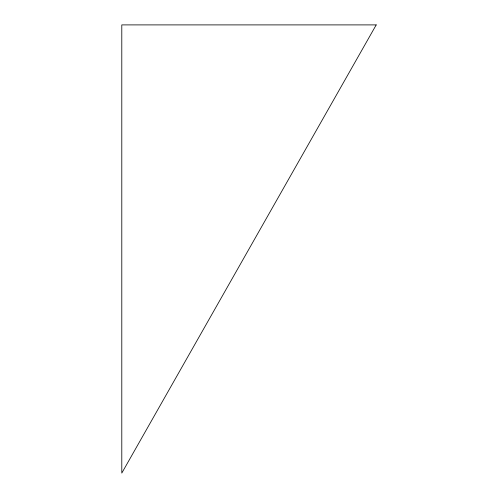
<?xml version="1.0" encoding="UTF-8"?>
<svg xmlns="http://www.w3.org/2000/svg" width="498" height="498" viewBox="0 0 498 498"><rect width="100%" height="100%" fill="white"/><g stroke="black" fill="none" stroke-linecap="round" stroke-linejoin="round"><path stroke-width="0.75" d="M376.208 24.9L121.792 473.1L121.792 24.9L376.208 24.9"/></g></svg>
